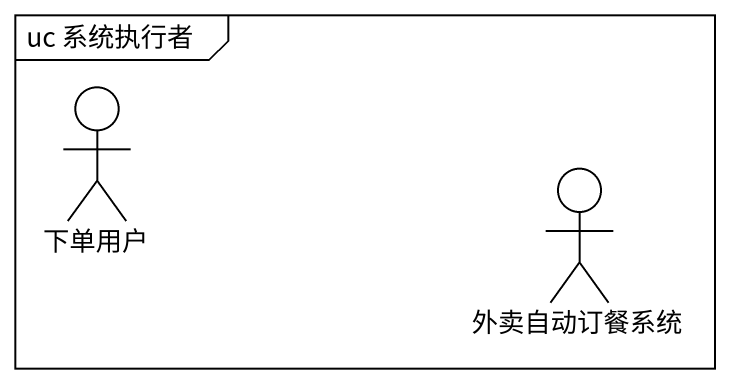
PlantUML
@startuml
mainframe uc 系统执行者
actor 下单用户
actor 外卖自动订餐系统
@enduml
